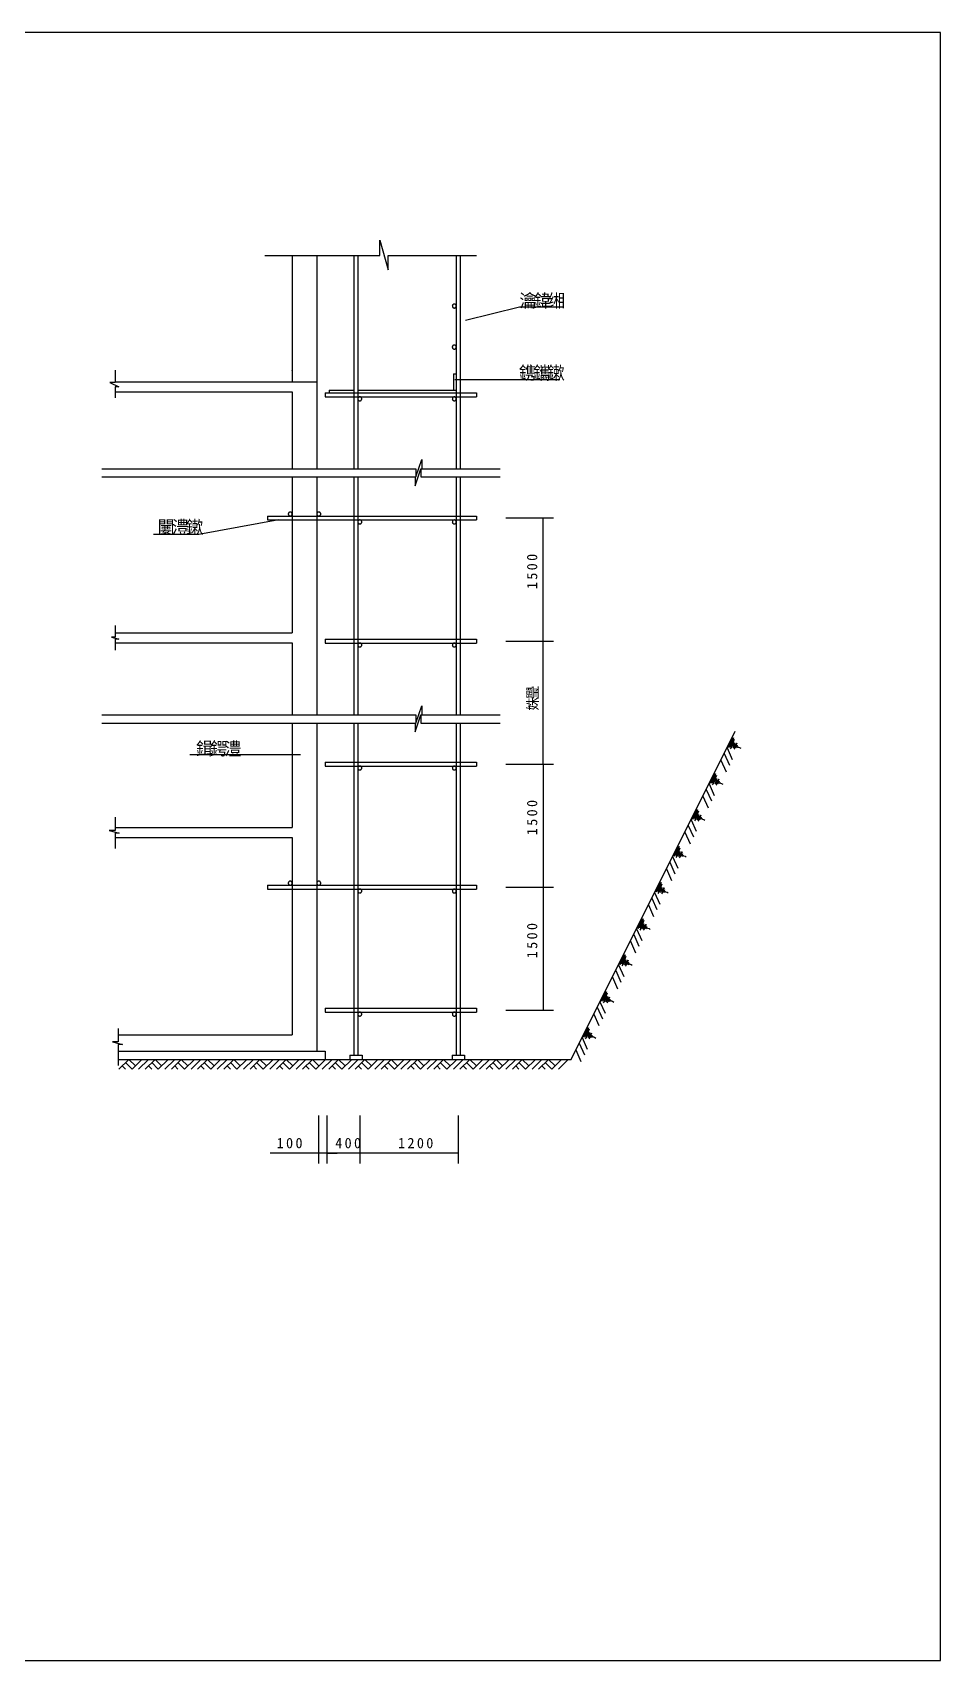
# Model space of a CAD drawing. Header units: metres. Extents: x 0 to 420, y 0 to 297.
# Drawn here: x 254.4 to 420, y 0 to 297 of the extents above; entities that cross this region are included whole.
import ezdxf

# ---------------------------------------------------------------- set-up
doc = ezdxf.new("R2010")
doc.units = ezdxf.units.M
doc.layers.add(' ', color=7, linetype='Continuous')

msp = doc.modelspace()

# ---------------------------------------------------------------- linework, layer by layer
at = {"layer": ' '}
for p, q in [((317.75, 256.29), (317.75, 259.06)), ((317.75, 259.06), (319.25, 253.66)), ((296.76, 256.29), (317.75, 256.29)), ((301.74, 256.29), (301.74, 233.26)), ((306.23, 256.29), (306.23, 233.26)), ((313, 256.29), (313, 217.39)), ((313.72, 256.29), (313.72, 217.39)), ((319.25, 253.66), (319.25, 256.29)), ((319.25, 256.29), (335.38, 256.29)), ((319.25, 256.29), (319.25, 256.29)), ((331.67, 256.29), (331.67, 217.39)), ((332.39, 256.29), (332.39, 217.39)), ((333.35, 244.49), (343.23, 246.9)), ((343.23, 246.9), (351.05, 246.9)), ((269.42, 235.39), (269.42, 233.1)), ((331.15, 234.73), (331.15, 231.74)), ((331.15, 234.73), (331.67, 234.73)), ((331.67, 234.73), (331.67, 231.74)), ((269.42, 233.1), (268.46, 233.1)), ((268.46, 233.1), (270.12, 232.34)), ((269.42, 233.25), (306.23, 233.25)), ((270.12, 232.34), (269.42, 232.34)), ((269.42, 232.34), (269.42, 230.33)), ((306.23, 233.25), (306.23, 217.39)), ((308.51, 231.74), (313, 231.74)), ((308.51, 231.74), (308.51, 231.21)), ((313.72, 231.74), (331.67, 231.74)), ((331.41, 233.66), (350.55, 233.66)), ((331.67, 231.74), (331.67, 231.21)), ((269.42, 231.45), (301.74, 231.45)), ((301.74, 231.45), (301.74, 217.39)), ((307.73, 231.21), (335.38, 231.21)), ((307.73, 231.21), (307.73, 230.5)), ((307.73, 230.5), (335.38, 230.5)), ((308.51, 231.21), (313, 231.21)), ((313.72, 231.21), (331.67, 231.21)), ((335.38, 231.21), (335.38, 230.5)), ((267.04, 217.39), (324.32, 217.39)), ((324.19, 214.28), (325.21, 217.39)), ((324.32, 215.89), (325.38, 219.06)), ((324.32, 217.39), (324.32, 215.89)), ((325.21, 217.39), (325.21, 215.89)), ((325.21, 217.39), (339.65, 217.39)), ((325.21, 217.39), (325.81, 217.39)), ((325.38, 219.06), (325.38, 217.39)), ((267.04, 215.89), (324.32, 215.89)), ((301.74, 215.89), (301.74, 187.46)), ((306.23, 215.89), (306.23, 172.5)), ((313, 215.89), (313, 172.5)), ((313.72, 215.89), (313.72, 172.5)), ((324.19, 215.89), (324.19, 214.28)), ((325.21, 215.89), (339.65, 215.89)), ((325.21, 215.89), (325.81, 215.89)), ((331.67, 215.89), (331.67, 172.5)), ((332.39, 215.89), (332.39, 172.5)), ((299.32, 208.05), (284.72, 205.37)), ((297.26, 208.77), (316.71, 208.77)), ((297.26, 208.77), (297.26, 208.05)), ((297.26, 208.05), (316.71, 208.05)), ((307.73, 208.77), (335.38, 208.77)), ((307.73, 208.05), (335.38, 208.05)), ((335.38, 208.77), (335.38, 208.05)), ((340.71, 208.41), (349.43, 208.41)), ((347.54, 185.96), (347.54, 208.41)), ((284.72, 205.37), (276.42, 205.37)), ((269.42, 188.81), (269.42, 186.69)), ((269.42, 187.46), (301.74, 187.46)), ((269.42, 186.69), (268.76, 186.69)), ((268.76, 186.69), (270.1, 186.3)), ((270.1, 186.3), (269.42, 186.3)), ((269.42, 186.3), (269.42, 184.27)), ((269.42, 185.66), (301.74, 185.66)), ((269.42, 185.66), (301.74, 185.66)), ((269.42, 185.66), (301.74, 185.66)), ((301.74, 185.66), (301.74, 172.5)), ((307.73, 186.32), (335.38, 186.32)), ((307.73, 186.32), (307.73, 185.6)), ((307.73, 185.6), (335.38, 185.6)), ((335.38, 186.32), (335.38, 185.6)), ((340.71, 185.96), (349.43, 185.96)), ((340.71, 185.96), (349.43, 185.96)), ((347.54, 163.52), (347.54, 185.96)), ((267.04, 172.5), (324.32, 172.5)), ((324.19, 169.38), (325.21, 172.5)), ((324.32, 171), (325.38, 174.16)), ((324.32, 172.5), (324.32, 171)), ((325.21, 172.5), (339.65, 172.5)), ((325.21, 172.5), (325.21, 171)), ((325.21, 172.5), (325.81, 172.5)), ((325.38, 174.16), (325.38, 172.5)), ((267.04, 171), (324.32, 171)), ((301.74, 171), (301.74, 151.94)), ((301.74, 171), (301.74, 151.94)), ((306.23, 171), (306.23, 111.14)), ((313, 171), (313, 110.39)), ((313.72, 171), (313.72, 110.39)), ((324.19, 171), (324.19, 169.38)), ((325.21, 171), (339.65, 171)), ((325.21, 171), (325.81, 171)), ((331.67, 171), (331.67, 110.39)), ((332.39, 171), (332.39, 110.39)), ((303.24, 165.18), (283.04, 165.18)), ((307.73, 163.88), (335.38, 163.88)), ((307.73, 163.88), (307.73, 163.16)), ((335.38, 163.88), (335.38, 163.16)), ((340.71, 163.52), (349.43, 163.52)), ((340.71, 163.52), (349.43, 163.52)), ((347.54, 163.52), (347.54, 141.07)), ((307.73, 163.16), (335.38, 163.16)), ((269.42, 153.84), (269.42, 151.4)), ((269.42, 151.94), (301.74, 151.94)), ((269.42, 151.4), (268.38, 151.4)), ((268.38, 151.4), (270.2, 150.92)), ((270.2, 150.92), (269.42, 150.92)), ((269.42, 150.92), (269.42, 148.12)), ((269.42, 150.15), (301.74, 150.15)), ((301.74, 150.15), (301.74, 139.58)), ((301.74, 150.15), (301.74, 139.57)), ((297.26, 141.43), (335.38, 141.43)), ((297.26, 141.43), (297.26, 140.71)), ((297.26, 140.71), (335.38, 140.71)), ((298.75, 141.43), (316.71, 141.43)), ((301.74, 140.71), (301.74, 118.27)), ((307.73, 140.71), (335.38, 140.71)), ((335.38, 141.43), (335.38, 140.71)), ((340.71, 141.07), (349.43, 141.07)), ((340.71, 141.07), (349.43, 141.07)), ((347.54, 141.07), (347.54, 118.63)), ((301.74, 137.77), (301.74, 114.14)), ((307.73, 118.98), (335.38, 118.98)), ((307.73, 118.98), (307.73, 118.27)), ((335.38, 118.98), (335.38, 118.27)), ((307.73, 118.27), (335.38, 118.27)), ((340.71, 118.63), (349.43, 118.63)), ((270, 115.27), (270, 112.83)), ((270, 114.14), (301.74, 114.14)), ((270, 112.83), (268.96, 112.83)), ((268.96, 112.83), (270.79, 112.35)), ((270, 112.35), (270, 108.51)), ((270.79, 112.35), (270, 112.35)), ((270, 111.14), (307.73, 111.14)), ((307.73, 111.14), (307.73, 109.65)), ((312.23, 110.39), (314.48, 110.39)), ((312.23, 110.39), (312.23, 109.65)), ((314.48, 110.39), (314.48, 109.65)), ((330.91, 110.39), (330.91, 109.65)), ((330.91, 110.39), (333.15, 110.39)), ((333.15, 110.39), (333.15, 109.65)), ((270, 109.65), (307.73, 109.65)), ((306.56, 99.38), (306.56, 90.66)), ((308.06, 99.38), (308.06, 90.66)), ((308.06, 99.38), (308.06, 90.66)), ((314.05, 99.38), (314.05, 90.66)), ((314.05, 99.38), (314.05, 90.66)), ((332, 99.38), (332, 90.66)), ((306.56, 92.55), (297.7, 92.55)), ((308.06, 92.55), (306.56, 92.55)), ((314.05, 92.55), (308.06, 92.55)), ((308.06, 92.55), (309.94, 92.55)), ((332, 92.55), (314.05, 92.55))]:
    msp.add_line(p, q, dxfattribs=at)
for points in [[(331.67, 247.07), (331.67, 247.1), (331.67, 247.14), (331.66, 247.17), (331.65, 247.21), (331.63, 247.24), (331.61, 247.27), (331.59, 247.3), (331.57, 247.32), (331.54, 247.35), (331.51, 247.37), (331.48, 247.39), (331.45, 247.4), (331.42, 247.41), (331.38, 247.42), (331.35, 247.43), (331.31, 247.43), (331.28, 247.43), (331.24, 247.42), (331.21, 247.41), (331.18, 247.4), (331.14, 247.39), (331.11, 247.37), (331.09, 247.35), (331.06, 247.32), (331.04, 247.3), (331.01, 247.27), (331, 247.24), (330.98, 247.21), (330.97, 247.17), (330.96, 247.14), (330.96, 247.1), (330.95, 247.07), (330.96, 247.03), (330.96, 247), (330.97, 246.96), (330.98, 246.93), (331, 246.9), (331.01, 246.87), (331.04, 246.84), (331.06, 246.81), (331.09, 246.79), (331.11, 246.77), (331.14, 246.75), (331.18, 246.74), (331.21, 246.73), (331.24, 246.72), (331.28, 246.71), (331.31, 246.71), (331.35, 246.71), (331.38, 246.72), (331.42, 246.73), (331.45, 246.74), (331.48, 246.75), (331.51, 246.77), (331.54, 246.79), (331.57, 246.81), (331.59, 246.84), (331.61, 246.87), (331.63, 246.9), (331.65, 246.93), (331.66, 246.96), (331.67, 247), (331.67, 247.03), (331.67, 247.07)], [(331.68, 239.59), (331.68, 239.62), (331.67, 239.66), (331.66, 239.69), (331.65, 239.73), (331.64, 239.76), (331.62, 239.79), (331.6, 239.82), (331.57, 239.85), (331.55, 239.87), (331.52, 239.89), (331.49, 239.91), (331.45, 239.93), (331.42, 239.94), (331.39, 239.95), (331.35, 239.95), (331.31, 239.95), (331.28, 239.95), (331.24, 239.95), (331.21, 239.94), (331.17, 239.93), (331.14, 239.91), (331.11, 239.89), (331.08, 239.87), (331.05, 239.85), (331.03, 239.82), (331.01, 239.79), (330.99, 239.76), (330.97, 239.73), (330.96, 239.69), (330.95, 239.66), (330.95, 239.62), (330.95, 239.59), (330.95, 239.55), (330.95, 239.52), (330.96, 239.48), (330.97, 239.45), (330.99, 239.41), (331.01, 239.38), (331.03, 239.35), (331.05, 239.33), (331.08, 239.3), (331.11, 239.28), (331.14, 239.26), (331.17, 239.25), (331.21, 239.24), (331.24, 239.23), (331.28, 239.22), (331.31, 239.22), (331.35, 239.22), (331.39, 239.23), (331.42, 239.24), (331.45, 239.25), (331.49, 239.26), (331.52, 239.28), (331.55, 239.3), (331.57, 239.33), (331.6, 239.35), (331.62, 239.38), (331.64, 239.41), (331.65, 239.45), (331.66, 239.48), (331.67, 239.52), (331.68, 239.55), (331.68, 239.59)], [(314.43, 230.14), (314.43, 230.17), (314.43, 230.21), (314.42, 230.24), (314.41, 230.27), (314.39, 230.31), (314.37, 230.34), (314.35, 230.36), (314.33, 230.39), (314.3, 230.41), (314.27, 230.44), (314.24, 230.45), (314.21, 230.47), (314.18, 230.48), (314.15, 230.49), (314.11, 230.49), (314.08, 230.5), (314.04, 230.49), (314, 230.49), (313.97, 230.48), (313.94, 230.47), (313.91, 230.45), (313.88, 230.44), (313.85, 230.41), (313.82, 230.39), (313.8, 230.36), (313.78, 230.34), (313.76, 230.31), (313.74, 230.27), (313.73, 230.24), (313.72, 230.21), (313.72, 230.17), (313.72, 230.14), (313.72, 230.1), (313.72, 230.07), (313.73, 230.03), (313.74, 230), (313.76, 229.97), (313.78, 229.94), (313.8, 229.91), (313.82, 229.88), (313.85, 229.86), (313.88, 229.84), (313.91, 229.82), (313.94, 229.81), (313.97, 229.79), (314, 229.78), (314.04, 229.78), (314.08, 229.78), (314.11, 229.78), (314.15, 229.78), (314.18, 229.79), (314.21, 229.81), (314.24, 229.82), (314.27, 229.84), (314.3, 229.86), (314.33, 229.88), (314.35, 229.91), (314.37, 229.94), (314.39, 229.97), (314.41, 230), (314.42, 230.03), (314.43, 230.07), (314.43, 230.1), (314.43, 230.14)], [(331.67, 230.14), (331.67, 230.17), (331.67, 230.21), (331.66, 230.24), (331.65, 230.27), (331.63, 230.31), (331.61, 230.34), (331.59, 230.36), (331.57, 230.39), (331.54, 230.41), (331.51, 230.44), (331.48, 230.45), (331.45, 230.47), (331.42, 230.48), (331.38, 230.49), (331.35, 230.49), (331.31, 230.5), (331.28, 230.49), (331.24, 230.49), (331.21, 230.48), (331.18, 230.47), (331.14, 230.45), (331.11, 230.44), (331.09, 230.41), (331.06, 230.39), (331.04, 230.36), (331.01, 230.34), (331, 230.31), (330.98, 230.27), (330.97, 230.24), (330.96, 230.21), (330.96, 230.17), (330.95, 230.14), (330.96, 230.1), (330.96, 230.07), (330.97, 230.03), (330.98, 230), (331, 229.97), (331.01, 229.94), (331.04, 229.91), (331.06, 229.88), (331.09, 229.86), (331.11, 229.84), (331.14, 229.82), (331.18, 229.81), (331.21, 229.79), (331.24, 229.78), (331.28, 229.78), (331.31, 229.78), (331.35, 229.78), (331.38, 229.78), (331.42, 229.79), (331.45, 229.81), (331.48, 229.82), (331.51, 229.84), (331.54, 229.86), (331.57, 229.88), (331.59, 229.91), (331.61, 229.94), (331.63, 229.97), (331.65, 230), (331.66, 230.03), (331.67, 230.07), (331.67, 230.1), (331.67, 230.14)], [(301.74, 209.13), (301.74, 209.16), (301.74, 209.2), (301.73, 209.23), (301.72, 209.26), (301.7, 209.3), (301.68, 209.33), (301.66, 209.36), (301.64, 209.38), (301.61, 209.41), (301.59, 209.43), (301.55, 209.44), (301.52, 209.46), (301.49, 209.47), (301.46, 209.48), (301.42, 209.48), (301.39, 209.49), (301.35, 209.48), (301.32, 209.48), (301.28, 209.47), (301.25, 209.46), (301.22, 209.44), (301.19, 209.43), (301.16, 209.41), (301.13, 209.38), (301.11, 209.36), (301.09, 209.33), (301.07, 209.3), (301.05, 209.26), (301.04, 209.23), (301.03, 209.2), (301.03, 209.16), (301.03, 209.13), (301.03, 209.09), (301.03, 209.06), (301.04, 209.02), (301.05, 208.99), (301.07, 208.96), (301.09, 208.93), (301.11, 208.9), (301.13, 208.87), (301.16, 208.85), (301.19, 208.83), (301.22, 208.81), (301.25, 208.8), (301.28, 208.78), (301.32, 208.78), (301.35, 208.77), (301.39, 208.77), (301.42, 208.77), (301.46, 208.78), (301.49, 208.78), (301.52, 208.8), (301.55, 208.81), (301.59, 208.83), (301.61, 208.85), (301.64, 208.87), (301.66, 208.9), (301.68, 208.93), (301.7, 208.96), (301.72, 208.99), (301.73, 209.02), (301.74, 209.06), (301.74, 209.09), (301.74, 209.13)], [(306.95, 209.13), (306.95, 209.16), (306.95, 209.2), (306.94, 209.23), (306.92, 209.26), (306.91, 209.3), (306.89, 209.33), (306.87, 209.36), (306.85, 209.38), (306.82, 209.41), (306.79, 209.43), (306.76, 209.44), (306.73, 209.46), (306.7, 209.47), (306.66, 209.48), (306.63, 209.48), (306.59, 209.49), (306.56, 209.48), (306.52, 209.48), (306.49, 209.47), (306.46, 209.46), (306.42, 209.44), (306.39, 209.43), (306.37, 209.41), (306.34, 209.38), (306.32, 209.36), (306.29, 209.33), (306.28, 209.3), (306.26, 209.26), (306.25, 209.23), (306.24, 209.2), (306.24, 209.16), (306.23, 209.13), (306.24, 209.09), (306.24, 209.06), (306.25, 209.02), (306.26, 208.99), (306.28, 208.96), (306.29, 208.93), (306.32, 208.9), (306.34, 208.87), (306.37, 208.85), (306.39, 208.83), (306.42, 208.81), (306.46, 208.8), (306.49, 208.78), (306.52, 208.78), (306.56, 208.77), (306.59, 208.77), (306.63, 208.77), (306.66, 208.78), (306.7, 208.78), (306.73, 208.8), (306.76, 208.81), (306.79, 208.83), (306.82, 208.85), (306.85, 208.87), (306.87, 208.9), (306.89, 208.93), (306.91, 208.96), (306.92, 208.99), (306.94, 209.02), (306.95, 209.06), (306.95, 209.09), (306.95, 209.13)], [(314.43, 207.69), (314.43, 207.73), (314.43, 207.76), (314.42, 207.8), (314.41, 207.83), (314.39, 207.86), (314.37, 207.89), (314.35, 207.92), (314.33, 207.94), (314.3, 207.97), (314.27, 207.99), (314.24, 208.01), (314.21, 208.02), (314.18, 208.03), (314.15, 208.04), (314.11, 208.05), (314.08, 208.05), (314.04, 208.05), (314, 208.04), (313.97, 208.03), (313.94, 208.02), (313.91, 208.01), (313.88, 207.99), (313.85, 207.97), (313.82, 207.94), (313.8, 207.92), (313.78, 207.89), (313.76, 207.86), (313.74, 207.83), (313.73, 207.8), (313.72, 207.76), (313.72, 207.73), (313.72, 207.69), (313.72, 207.66), (313.72, 207.62), (313.73, 207.59), (313.74, 207.55), (313.76, 207.52), (313.78, 207.49), (313.8, 207.46), (313.82, 207.44), (313.85, 207.41), (313.88, 207.39), (313.91, 207.37), (313.94, 207.36), (313.97, 207.35), (314, 207.34), (314.04, 207.33), (314.08, 207.33), (314.11, 207.33), (314.15, 207.34), (314.18, 207.35), (314.21, 207.36), (314.24, 207.37), (314.27, 207.39), (314.3, 207.41), (314.33, 207.44), (314.35, 207.46), (314.37, 207.49), (314.39, 207.52), (314.41, 207.55), (314.42, 207.59), (314.43, 207.62), (314.43, 207.66), (314.43, 207.69)], [(331.67, 207.69), (331.67, 207.73), (331.67, 207.76), (331.66, 207.8), (331.65, 207.83), (331.63, 207.86), (331.61, 207.89), (331.59, 207.92), (331.57, 207.94), (331.54, 207.97), (331.51, 207.99), (331.48, 208.01), (331.45, 208.02), (331.42, 208.03), (331.38, 208.04), (331.35, 208.05), (331.31, 208.05), (331.28, 208.05), (331.24, 208.04), (331.21, 208.03), (331.18, 208.02), (331.14, 208.01), (331.11, 207.99), (331.09, 207.97), (331.06, 207.94), (331.04, 207.92), (331.01, 207.89), (331, 207.86), (330.98, 207.83), (330.97, 207.8), (330.96, 207.76), (330.96, 207.73), (330.95, 207.69), (330.96, 207.66), (330.96, 207.62), (330.97, 207.59), (330.98, 207.55), (331, 207.52), (331.01, 207.49), (331.04, 207.46), (331.06, 207.44), (331.09, 207.41), (331.11, 207.39), (331.14, 207.37), (331.18, 207.36), (331.21, 207.35), (331.24, 207.34), (331.28, 207.33), (331.31, 207.33), (331.35, 207.33), (331.38, 207.34), (331.42, 207.35), (331.45, 207.36), (331.48, 207.37), (331.51, 207.39), (331.54, 207.41), (331.57, 207.44), (331.59, 207.46), (331.61, 207.49), (331.63, 207.52), (331.65, 207.55), (331.66, 207.59), (331.67, 207.62), (331.67, 207.66), (331.67, 207.69)], [(314.43, 185.24), (314.43, 185.28), (314.43, 185.31), (314.42, 185.35), (314.41, 185.38), (314.39, 185.41), (314.37, 185.44), (314.35, 185.47), (314.33, 185.5), (314.3, 185.52), (314.27, 185.54), (314.24, 185.56), (314.21, 185.58), (314.18, 185.59), (314.15, 185.6), (314.11, 185.6), (314.08, 185.6), (314.04, 185.6), (314, 185.6), (313.97, 185.59), (313.94, 185.58), (313.91, 185.56), (313.88, 185.54), (313.85, 185.52), (313.82, 185.5), (313.8, 185.47), (313.78, 185.44), (313.76, 185.41), (313.74, 185.38), (313.73, 185.35), (313.72, 185.31), (313.72, 185.28), (313.72, 185.24), (313.72, 185.21), (313.72, 185.17), (313.73, 185.14), (313.74, 185.11), (313.76, 185.08), (313.78, 185.05), (313.8, 185.02), (313.82, 184.99), (313.85, 184.97), (313.88, 184.95), (313.91, 184.93), (313.94, 184.91), (313.97, 184.9), (314, 184.89), (314.04, 184.89), (314.08, 184.89), (314.11, 184.89), (314.15, 184.89), (314.18, 184.9), (314.21, 184.91), (314.24, 184.93), (314.27, 184.95), (314.3, 184.97), (314.33, 184.99), (314.35, 185.02), (314.37, 185.05), (314.39, 185.08), (314.41, 185.11), (314.42, 185.14), (314.43, 185.17), (314.43, 185.21), (314.43, 185.24)], [(331.67, 185.24), (331.67, 185.28), (331.67, 185.31), (331.66, 185.35), (331.65, 185.38), (331.63, 185.41), (331.61, 185.44), (331.59, 185.47), (331.57, 185.5), (331.54, 185.52), (331.51, 185.54), (331.48, 185.56), (331.45, 185.58), (331.42, 185.59), (331.38, 185.6), (331.35, 185.6), (331.31, 185.6), (331.28, 185.6), (331.24, 185.6), (331.21, 185.59), (331.18, 185.58), (331.14, 185.56), (331.11, 185.54), (331.09, 185.52), (331.06, 185.5), (331.04, 185.47), (331.01, 185.44), (331, 185.41), (330.98, 185.38), (330.97, 185.35), (330.96, 185.31), (330.96, 185.28), (330.95, 185.24), (330.96, 185.21), (330.96, 185.17), (330.97, 185.14), (330.98, 185.11), (331, 185.08), (331.01, 185.05), (331.04, 185.02), (331.06, 184.99), (331.09, 184.97), (331.11, 184.95), (331.14, 184.93), (331.18, 184.91), (331.21, 184.9), (331.24, 184.89), (331.28, 184.89), (331.31, 184.89), (331.35, 184.89), (331.38, 184.89), (331.42, 184.9), (331.45, 184.91), (331.48, 184.93), (331.51, 184.95), (331.54, 184.97), (331.57, 184.99), (331.59, 185.02), (331.61, 185.05), (331.63, 185.08), (331.65, 185.11), (331.66, 185.14), (331.67, 185.17), (331.67, 185.21), (331.67, 185.24)], [(314.43, 162.8), (314.43, 162.83), (314.43, 162.87), (314.42, 162.9), (314.41, 162.94), (314.39, 162.97), (314.37, 163), (314.35, 163.03), (314.33, 163.05), (314.3, 163.08), (314.27, 163.1), (314.24, 163.12), (314.21, 163.13), (314.18, 163.14), (314.15, 163.15), (314.11, 163.16), (314.08, 163.16), (314.04, 163.16), (314, 163.15), (313.97, 163.14), (313.94, 163.13), (313.91, 163.12), (313.88, 163.1), (313.85, 163.08), (313.82, 163.05), (313.8, 163.03), (313.78, 163), (313.76, 162.97), (313.74, 162.94), (313.73, 162.9), (313.72, 162.87), (313.72, 162.83), (313.72, 162.8), (313.72, 162.76), (313.72, 162.73), (313.73, 162.69), (313.74, 162.66), (313.76, 162.63), (313.78, 162.6), (313.8, 162.57), (313.82, 162.54), (313.85, 162.52), (313.88, 162.5), (313.91, 162.48), (313.94, 162.47), (313.97, 162.46), (314, 162.45), (314.04, 162.44), (314.08, 162.44), (314.11, 162.44), (314.15, 162.45), (314.18, 162.46), (314.21, 162.47), (314.24, 162.48), (314.27, 162.5), (314.3, 162.52), (314.33, 162.54), (314.35, 162.57), (314.37, 162.6), (314.39, 162.63), (314.41, 162.66), (314.42, 162.69), (314.43, 162.73), (314.43, 162.76), (314.43, 162.8)], [(331.67, 162.8), (331.67, 162.83), (331.67, 162.87), (331.66, 162.9), (331.65, 162.94), (331.63, 162.97), (331.61, 163), (331.59, 163.03), (331.57, 163.05), (331.54, 163.08), (331.51, 163.1), (331.48, 163.12), (331.45, 163.13), (331.42, 163.14), (331.38, 163.15), (331.35, 163.16), (331.31, 163.16), (331.28, 163.16), (331.24, 163.15), (331.21, 163.14), (331.18, 163.13), (331.14, 163.12), (331.11, 163.1), (331.09, 163.08), (331.06, 163.05), (331.04, 163.03), (331.01, 163), (331, 162.97), (330.98, 162.94), (330.97, 162.9), (330.96, 162.87), (330.96, 162.83), (330.95, 162.8), (330.96, 162.76), (330.96, 162.73), (330.97, 162.69), (330.98, 162.66), (331, 162.63), (331.01, 162.6), (331.04, 162.57), (331.06, 162.54), (331.09, 162.52), (331.11, 162.5), (331.14, 162.48), (331.18, 162.47), (331.21, 162.46), (331.24, 162.45), (331.28, 162.44), (331.31, 162.44), (331.35, 162.44), (331.38, 162.45), (331.42, 162.46), (331.45, 162.47), (331.48, 162.48), (331.51, 162.5), (331.54, 162.52), (331.57, 162.54), (331.59, 162.57), (331.61, 162.6), (331.63, 162.63), (331.65, 162.66), (331.66, 162.69), (331.67, 162.73), (331.67, 162.76), (331.67, 162.8)], [(301.74, 141.79), (301.74, 141.83), (301.74, 141.86), (301.73, 141.9), (301.72, 141.93), (301.7, 141.96), (301.68, 141.99), (301.66, 142.02), (301.64, 142.05), (301.61, 142.07), (301.59, 142.09), (301.55, 142.11), (301.52, 142.13), (301.49, 142.14), (301.46, 142.15), (301.42, 142.15), (301.39, 142.15), (301.35, 142.15), (301.32, 142.15), (301.28, 142.14), (301.25, 142.13), (301.22, 142.11), (301.19, 142.09), (301.16, 142.07), (301.13, 142.05), (301.11, 142.02), (301.09, 141.99), (301.07, 141.96), (301.05, 141.93), (301.04, 141.9), (301.03, 141.86), (301.03, 141.83), (301.03, 141.79), (301.03, 141.76), (301.03, 141.72), (301.04, 141.69), (301.05, 141.66), (301.07, 141.62), (301.09, 141.59), (301.11, 141.57), (301.13, 141.54), (301.16, 141.52), (301.19, 141.5), (301.22, 141.48), (301.25, 141.46), (301.28, 141.45), (301.32, 141.44), (301.35, 141.44), (301.39, 141.43), (301.42, 141.44), (301.46, 141.44), (301.49, 141.45), (301.52, 141.46), (301.55, 141.48), (301.59, 141.5), (301.61, 141.52), (301.64, 141.54), (301.66, 141.57), (301.68, 141.59), (301.7, 141.62), (301.72, 141.66), (301.73, 141.69), (301.74, 141.72), (301.74, 141.76), (301.74, 141.79)], [(306.95, 141.79), (306.95, 141.83), (306.95, 141.86), (306.94, 141.9), (306.92, 141.93), (306.91, 141.96), (306.89, 141.99), (306.87, 142.02), (306.85, 142.05), (306.82, 142.07), (306.79, 142.09), (306.76, 142.11), (306.73, 142.13), (306.7, 142.14), (306.66, 142.15), (306.63, 142.15), (306.59, 142.15), (306.56, 142.15), (306.52, 142.15), (306.49, 142.14), (306.46, 142.13), (306.42, 142.11), (306.39, 142.09), (306.37, 142.07), (306.34, 142.05), (306.32, 142.02), (306.29, 141.99), (306.28, 141.96), (306.26, 141.93), (306.25, 141.9), (306.24, 141.86), (306.24, 141.83), (306.23, 141.79), (306.24, 141.76), (306.24, 141.72), (306.25, 141.69), (306.26, 141.66), (306.28, 141.62), (306.29, 141.59), (306.32, 141.57), (306.34, 141.54), (306.37, 141.52), (306.39, 141.5), (306.42, 141.48), (306.46, 141.46), (306.49, 141.45), (306.52, 141.44), (306.56, 141.44), (306.59, 141.43), (306.63, 141.44), (306.66, 141.44), (306.7, 141.45), (306.73, 141.46), (306.76, 141.48), (306.79, 141.5), (306.82, 141.52), (306.85, 141.54), (306.87, 141.57), (306.89, 141.59), (306.91, 141.62), (306.92, 141.66), (306.94, 141.69), (306.95, 141.72), (306.95, 141.76), (306.95, 141.79)], [(314.43, 140.35), (314.43, 140.39), (314.43, 140.42), (314.42, 140.46), (314.41, 140.49), (314.39, 140.52), (314.37, 140.55), (314.35, 140.58), (314.33, 140.61), (314.3, 140.63), (314.27, 140.65), (314.24, 140.67), (314.21, 140.68), (314.18, 140.7), (314.15, 140.71), (314.11, 140.71), (314.08, 140.71), (314.04, 140.71), (314, 140.71), (313.97, 140.7), (313.94, 140.68), (313.91, 140.67), (313.88, 140.65), (313.85, 140.63), (313.82, 140.61), (313.8, 140.58), (313.78, 140.55), (313.76, 140.52), (313.74, 140.49), (313.73, 140.46), (313.72, 140.42), (313.72, 140.39), (313.72, 140.35), (313.72, 140.32), (313.72, 140.28), (313.73, 140.25), (313.74, 140.22), (313.76, 140.18), (313.78, 140.15), (313.8, 140.13), (313.82, 140.1), (313.85, 140.08), (313.88, 140.05), (313.91, 140.04), (313.94, 140.02), (313.97, 140.01), (314, 140), (314.04, 140), (314.08, 139.99), (314.11, 140), (314.15, 140), (314.18, 140.01), (314.21, 140.02), (314.24, 140.04), (314.27, 140.05), (314.3, 140.08), (314.33, 140.1), (314.35, 140.13), (314.37, 140.15), (314.39, 140.18), (314.41, 140.22), (314.42, 140.25), (314.43, 140.28), (314.43, 140.32), (314.43, 140.35)], [(331.67, 140.35), (331.67, 140.39), (331.67, 140.42), (331.66, 140.46), (331.65, 140.49), (331.63, 140.52), (331.61, 140.55), (331.59, 140.58), (331.57, 140.61), (331.54, 140.63), (331.51, 140.65), (331.48, 140.67), (331.45, 140.68), (331.42, 140.7), (331.38, 140.71), (331.35, 140.71), (331.31, 140.71), (331.28, 140.71), (331.24, 140.71), (331.21, 140.7), (331.18, 140.68), (331.14, 140.67), (331.11, 140.65), (331.09, 140.63), (331.06, 140.61), (331.04, 140.58), (331.01, 140.55), (331, 140.52), (330.98, 140.49), (330.97, 140.46), (330.96, 140.42), (330.96, 140.39), (330.95, 140.35), (330.96, 140.32), (330.96, 140.28), (330.97, 140.25), (330.98, 140.22), (331, 140.18), (331.01, 140.15), (331.04, 140.13), (331.06, 140.1), (331.09, 140.08), (331.11, 140.05), (331.14, 140.04), (331.18, 140.02), (331.21, 140.01), (331.24, 140), (331.28, 140), (331.31, 139.99), (331.35, 140), (331.38, 140), (331.42, 140.01), (331.45, 140.02), (331.48, 140.04), (331.51, 140.05), (331.54, 140.08), (331.57, 140.1), (331.59, 140.13), (331.61, 140.15), (331.63, 140.18), (331.65, 140.22), (331.66, 140.25), (331.67, 140.28), (331.67, 140.32), (331.67, 140.35)], [(314.43, 117.91), (314.43, 117.94), (314.43, 117.98), (314.42, 118.01), (314.41, 118.04), (314.39, 118.08), (314.37, 118.11), (314.35, 118.13), (314.33, 118.16), (314.3, 118.18), (314.27, 118.21), (314.24, 118.22), (314.21, 118.24), (314.18, 118.25), (314.15, 118.26), (314.11, 118.26), (314.08, 118.27), (314.04, 118.26), (314, 118.26), (313.97, 118.25), (313.94, 118.24), (313.91, 118.22), (313.88, 118.21), (313.85, 118.18), (313.82, 118.16), (313.8, 118.13), (313.78, 118.11), (313.76, 118.08), (313.74, 118.04), (313.73, 118.01), (313.72, 117.98), (313.72, 117.94), (313.72, 117.91), (313.72, 117.87), (313.72, 117.84), (313.73, 117.8), (313.74, 117.77), (313.76, 117.74), (313.78, 117.71), (313.8, 117.68), (313.82, 117.65), (313.85, 117.63), (313.88, 117.61), (313.91, 117.59), (313.94, 117.58), (313.97, 117.56), (314, 117.55), (314.04, 117.55), (314.08, 117.55), (314.11, 117.55), (314.15, 117.55), (314.18, 117.56), (314.21, 117.58), (314.24, 117.59), (314.27, 117.61), (314.3, 117.63), (314.33, 117.65), (314.35, 117.68), (314.37, 117.71), (314.39, 117.74), (314.41, 117.77), (314.42, 117.8), (314.43, 117.84), (314.43, 117.87), (314.43, 117.91)], [(331.67, 117.91), (331.67, 117.94), (331.67, 117.98), (331.66, 118.01), (331.65, 118.04), (331.63, 118.08), (331.61, 118.11), (331.59, 118.13), (331.57, 118.16), (331.54, 118.18), (331.51, 118.21), (331.48, 118.22), (331.45, 118.24), (331.42, 118.25), (331.38, 118.26), (331.35, 118.26), (331.31, 118.27), (331.28, 118.26), (331.24, 118.26), (331.21, 118.25), (331.18, 118.24), (331.14, 118.22), (331.11, 118.21), (331.09, 118.18), (331.06, 118.16), (331.04, 118.13), (331.01, 118.11), (331, 118.08), (330.98, 118.04), (330.97, 118.01), (330.96, 117.98), (330.96, 117.94), (330.95, 117.91), (330.96, 117.87), (330.96, 117.84), (330.97, 117.8), (330.98, 117.77), (331, 117.74), (331.01, 117.71), (331.04, 117.68), (331.06, 117.65), (331.09, 117.63), (331.11, 117.61), (331.14, 117.59), (331.18, 117.58), (331.21, 117.56), (331.24, 117.55), (331.28, 117.55), (331.31, 117.55), (331.35, 117.55), (331.38, 117.55), (331.42, 117.56), (331.45, 117.58), (331.48, 117.59), (331.51, 117.61), (331.54, 117.63), (331.57, 117.65), (331.59, 117.68), (331.61, 117.71), (331.63, 117.74), (331.65, 117.77), (331.66, 117.8), (331.67, 117.84), (331.67, 117.87), (331.67, 117.91)]]:
    msp.add_lwpolyline(points, dxfattribs=at)
for p, q in [((419.99, 296.96), (0, 296.96)), ((419.99, 0), (419.99, 296.96)), ((301.74, 235.34), (301.74, 235.35)), ((301.74, 233.55), (301.74, 233.25)), ((301.74, 233.55), (301.74, 233.25)), ((301.74, 233.55), (301.74, 233.25)), ((301.74, 233.55), (301.74, 233.54)), ((301.74, 233.54), (301.74, 233.25)), ((301.74, 233.25), (301.74, 233.26)), ((306.23, 233.25), (306.23, 233.26)), ((301.74, 231.45), (301.74, 217.39)), ((301.74, 231.45), (301.74, 217.39)), ((301.74, 231.45), (301.74, 217.39)), ((301.74, 215.89), (301.74, 187.46)), ((301.74, 215.89), (301.74, 187.47)), ((301.74, 187.46), (301.74, 187.47)), ((352.62, 109.65), (382.55, 169.5)), ((381.07, 166.47), (382.01, 164.36)), ((381.09, 166.4), (382.09, 168.33)), ((382.09, 168.33), (381.38, 166.57)), ((381.38, 166.57), (382.26, 168.29)), ((382.26, 168.29), (381.66, 166.68)), ((381.66, 166.68), (382.39, 168.01)), ((382.39, 168.01), (381.71, 166.27)), ((381.71, 166.27), (382.41, 167.41)), ((382.41, 167.41), (382.17, 166.47)), ((382.17, 166.47), (382.82, 167.31)), ((382.82, 167.31), (382.37, 166.24)), ((382.37, 166.24), (382.89, 166.95)), ((382.89, 166.95), (382.78, 166.56)), ((382.78, 166.56), (383.03, 166.73)), ((383.03, 166.73), (383.06, 166.63)), ((383.06, 166.63), (383.11, 166.6)), ((383.11, 166.6), (383.36, 166.54)), ((383.36, 166.54), (383.57, 166.39)), ((379.94, 164.22), (380.89, 162.1)), ((380.56, 165.45), (381.51, 163.34)), ((377.81, 159.84), (378.81, 161.77)), ((378.81, 161.77), (378.1, 160.01)), ((378.1, 160.01), (378.98, 161.73)), ((378.98, 161.73), (378.39, 160.12)), ((378.39, 160.12), (379.12, 161.45)), ((379.12, 161.45), (378.44, 159.72)), ((378.44, 159.72), (379.13, 160.86)), ((379.13, 160.86), (378.89, 159.91)), ((378.89, 159.91), (379.54, 160.76)), ((379.54, 160.76), (379.09, 159.69)), ((379.09, 159.69), (379.61, 160.39)), ((379.61, 160.39), (379.5, 160)), ((376.66, 157.66), (377.61, 155.55)), ((377.28, 158.9), (378.23, 156.79)), ((377.79, 159.92), (378.74, 157.81)), ((379.5, 160), (379.75, 160.17)), ((379.75, 160.17), (379.79, 160.07)), ((379.79, 160.07), (379.84, 160.05)), ((379.84, 160.05), (380.08, 159.99)), ((380.08, 159.99), (380.3, 159.84)), ((374.53, 153.29), (375.54, 155.22)), ((375.54, 155.22), (374.82, 153.46)), ((374.82, 153.46), (375.7, 155.17)), ((375.7, 155.17), (375.11, 153.56)), ((375.11, 153.56), (375.84, 154.9)), ((375.84, 154.9), (375.16, 153.16)), ((301.74, 151.94), (301.75, 151.95)), ((374, 152.34), (374.95, 150.23)), ((374.51, 153.36), (375.46, 151.25)), ((375.16, 153.16), (375.85, 154.3)), ((375.85, 154.3), (375.61, 153.36)), ((375.61, 153.36), (376.26, 154.2)), ((376.26, 154.2), (375.81, 153.13)), ((375.81, 153.13), (376.33, 153.83)), ((376.33, 153.83), (376.22, 153.45)), ((376.22, 153.45), (376.47, 153.62)), ((376.47, 153.62), (376.51, 153.51)), ((376.51, 153.51), (376.56, 153.49)), ((376.56, 153.49), (376.8, 153.43)), ((376.8, 153.43), (377.02, 153.28)), ((301.74, 150.15), (301.75, 150.14)), ((371.14, 146.57), (372.14, 148.5)), ((372.14, 148.5), (371.43, 146.74)), ((373.38, 151.1), (374.33, 148.99)), ((370.61, 145.63), (371.56, 143.51)), ((371.12, 146.65), (372.07, 144.53)), ((371.43, 146.74), (372.31, 148.46)), ((372.31, 148.46), (371.72, 146.85)), ((371.72, 146.85), (372.45, 148.18)), ((372.45, 148.18), (371.77, 146.45)), ((371.77, 146.45), (372.46, 147.59)), ((372.46, 147.59), (372.22, 146.64)), ((372.22, 146.64), (372.87, 147.49)), ((372.87, 147.49), (372.42, 146.41)), ((372.42, 146.41), (372.94, 147.12)), ((372.94, 147.12), (372.83, 146.73)), ((372.83, 146.73), (373.08, 146.9)), ((373.08, 146.9), (373.12, 146.8)), ((373.12, 146.8), (373.17, 146.77)), ((373.17, 146.77), (373.41, 146.71)), ((373.41, 146.71), (373.63, 146.56)), ((369.99, 144.39), (370.94, 142.28)), ((367.84, 140.09), (368.79, 137.98)), ((367.86, 140.02), (368.87, 141.94)), ((368.87, 141.94), (368.15, 140.18)), ((368.15, 140.18), (369.03, 141.9)), ((369.03, 141.9), (368.44, 140.29)), ((368.44, 140.29), (369.17, 141.62)), ((369.17, 141.62), (368.49, 139.89)), ((368.49, 139.89), (369.18, 141.03)), ((369.18, 141.03), (368.94, 140.08)), ((368.94, 140.08), (369.6, 140.93)), ((369.6, 140.93), (369.14, 139.86)), ((369.14, 139.86), (369.66, 140.56)), ((369.66, 140.56), (369.55, 140.17)), ((369.55, 140.17), (369.8, 140.34)), ((369.8, 140.34), (369.84, 140.24)), ((369.84, 140.24), (369.89, 140.22)), ((369.89, 140.22), (370.13, 140.16)), ((370.13, 140.16), (370.35, 140.01)), ((366.71, 137.83), (367.66, 135.72)), ((367.33, 139.07), (368.28, 136.96)), ((364.57, 133.37), (365.58, 135.3)), ((365.58, 135.3), (364.86, 133.54)), ((364.86, 133.54), (365.74, 135.26)), ((365.74, 135.26), (365.15, 133.65)), ((365.15, 133.65), (365.88, 134.98)), ((365.88, 134.98), (365.2, 133.24)), ((365.2, 133.24), (365.9, 134.38)), ((365.9, 134.38), (365.65, 133.44)), ((365.65, 133.44), (366.31, 134.28)), ((366.31, 134.28), (365.85, 133.21)), ((365.85, 133.21), (366.37, 133.91)), ((366.37, 133.91), (366.26, 133.53)), ((366.26, 133.53), (366.51, 133.7)), ((366.51, 133.7), (366.55, 133.6)), ((363.43, 131.19), (364.37, 129.07)), ((364.04, 132.42), (364.99, 130.31)), ((364.55, 133.44), (365.5, 131.33)), ((366.55, 133.6), (366.6, 133.57)), ((366.6, 133.57), (366.84, 133.51)), ((366.84, 133.51), (367.06, 133.36)), ((361.29, 126.81), (362.3, 128.74)), ((362.3, 128.74), (361.59, 126.98)), ((361.59, 126.98), (362.47, 128.7)), ((362.47, 128.7), (361.87, 127.09)), ((361.87, 127.09), (362.6, 128.42)), ((362.6, 128.42), (361.92, 126.69)), ((361.92, 126.69), (362.62, 127.83)), ((362.62, 127.83), (362.37, 126.88)), ((362.37, 126.88), (363.03, 127.73)), ((363.03, 127.73), (362.57, 126.65)), ((360.77, 125.87), (361.71, 123.76)), ((361.28, 126.89), (362.22, 124.78)), ((362.57, 126.65), (363.09, 127.36)), ((363.09, 127.36), (362.99, 126.97)), ((362.99, 126.97), (363.24, 127.14)), ((363.24, 127.14), (363.27, 127.04)), ((363.27, 127.04), (363.32, 127.02)), ((363.32, 127.02), (363.56, 126.96)), ((363.56, 126.96), (363.78, 126.81)), ((357.9, 120.1), (358.91, 122.02)), ((358.91, 122.02), (358.2, 120.26)), ((358.2, 120.26), (359.08, 121.98)), ((359.08, 121.98), (358.48, 120.37)), ((360.15, 124.63), (361.09, 122.52)), ((357.37, 119.15), (358.32, 117.04)), ((357.88, 120.17), (358.83, 118.06)), ((358.48, 120.37), (359.21, 121.71)), ((359.21, 121.71), (358.53, 119.97)), ((358.53, 119.97), (359.23, 121.11)), ((359.23, 121.11), (358.98, 120.16)), ((358.98, 120.16), (359.64, 121.01)), ((359.64, 121.01), (359.18, 119.94)), ((359.18, 119.94), (359.7, 120.64)), ((359.7, 120.64), (359.59, 120.26)), ((359.59, 120.26), (359.85, 120.42)), ((359.85, 120.42), (359.88, 120.32)), ((359.88, 120.32), (359.93, 120.3)), ((359.93, 120.3), (360.17, 120.24)), ((360.17, 120.24), (360.39, 120.09)), ((356.76, 117.91), (357.7, 115.8)), ((354.61, 113.62), (355.55, 111.5)), ((354.62, 113.54), (355.63, 115.47)), ((355.63, 115.47), (354.92, 113.71)), ((354.92, 113.71), (355.8, 115.43)), ((355.8, 115.43), (355.2, 113.82)), ((355.2, 113.82), (355.93, 115.15)), ((355.93, 115.15), (355.25, 113.42)), ((355.25, 113.42), (355.95, 114.56)), ((355.95, 114.56), (355.7, 113.61)), ((355.7, 113.61), (356.36, 114.45)), ((356.36, 114.45), (355.91, 113.38)), ((355.91, 113.38), (356.42, 114.09)), ((356.42, 114.09), (356.32, 113.7)), ((356.32, 113.7), (356.57, 113.87)), ((356.57, 113.87), (356.6, 113.77)), ((356.6, 113.77), (356.65, 113.74)), ((356.65, 113.74), (356.89, 113.68)), ((356.89, 113.68), (357.11, 113.53)), ((353.48, 111.36), (354.42, 109.25)), ((354.1, 112.6), (355.04, 110.48)), ((270, 109.65), (308.67, 109.65)), ((270.13, 107.85), (271.93, 109.65)), ((271.34, 107.85), (270.74, 108.45)), ((272.53, 107.85), (271.33, 109.05)), ((273.13, 108.45), (271.93, 109.65)), ((272.53, 107.85), (274.33, 109.65)), ((273.73, 107.85), (275.52, 109.65)), ((274.92, 107.85), (276.72, 109.65)), ((276.12, 107.85), (275.52, 108.45)), ((277.32, 107.85), (276.12, 109.05)), ((277.91, 108.45), (276.72, 109.65)), ((277.32, 107.85), (279.11, 109.65)), ((278.51, 107.85), (280.31, 109.65)), ((279.7, 107.85), (281.5, 109.65)), ((280.91, 107.85), (280.31, 108.45)), ((282.1, 107.85), (280.9, 109.05)), ((282.7, 108.45), (281.5, 109.65)), ((282.1, 107.85), (283.9, 109.65)), ((283.3, 107.85), (285.09, 109.65)), ((284.49, 107.85), (286.29, 109.65)), ((285.69, 107.85), (285.09, 108.45)), ((286.89, 107.85), (285.69, 109.05)), ((287.48, 108.45), (286.29, 109.65)), ((286.89, 107.85), (288.68, 109.65)), ((288.08, 107.85), (289.88, 109.65)), ((289.27, 107.85), (291.07, 109.65)), ((290.48, 107.85), (289.88, 108.45)), ((291.67, 107.85), (290.47, 109.05)), ((292.27, 108.45), (291.07, 109.65)), ((291.67, 107.85), (293.47, 109.65)), ((292.87, 107.85), (294.66, 109.65)), ((294.06, 107.85), (295.86, 109.65)), ((295.26, 107.85), (294.66, 108.45)), ((296.46, 107.85), (295.26, 109.05)), ((297.05, 108.45), (295.86, 109.65)), ((296.46, 107.85), (298.25, 109.65)), ((297.65, 107.85), (299.45, 109.65)), ((298.85, 107.85), (300.64, 109.65)), ((300.05, 107.85), (299.45, 108.45)), ((301.24, 107.85), (300.04, 109.05)), ((301.84, 108.45), (300.64, 109.65)), ((301.24, 107.85), (303.04, 109.65)), ((302.44, 107.85), (304.23, 109.65)), ((303.63, 107.85), (305.43, 109.65)), ((304.83, 107.85), (304.23, 108.45)), ((306.03, 107.85), (304.83, 109.05)), ((306.62, 108.45), (305.43, 109.65)), ((306.03, 107.85), (307.82, 109.65)), ((307.22, 107.85), (309.02, 109.65)), ((308.42, 107.85), (310.21, 109.65)), ((308.67, 109.65), (352.62, 109.65)), ((309.62, 107.85), (309.02, 108.45)), ((310.81, 107.85), (309.61, 109.05)), ((311.41, 108.45), (310.21, 109.65)), ((310.81, 107.85), (312.61, 109.65)), ((312.01, 107.85), (313.8, 109.65)), ((313.2, 107.85), (315, 109.65)), ((314.4, 107.85), (313.8, 108.45)), ((315.6, 107.85), (314.4, 109.05)), ((316.19, 108.45), (315, 109.65)), ((315.6, 107.85), (317.39, 109.65)), ((316.79, 107.85), (318.59, 109.65)), ((317.99, 107.85), (319.78, 109.65)), ((319.19, 107.85), (318.59, 108.45)), ((320.38, 107.85), (319.18, 109.05)), ((320.98, 108.45), (319.78, 109.65)), ((320.38, 107.85), (322.18, 109.65)), ((321.58, 107.85), (323.37, 109.65)), ((322.77, 107.85), (324.57, 109.65)), ((323.97, 107.85), (323.37, 108.45)), ((325.17, 107.85), (323.97, 109.05)), ((325.77, 108.45), (324.57, 109.65)), ((325.17, 107.85), (326.96, 109.65)), ((326.36, 107.85), (328.16, 109.65)), ((327.56, 107.85), (329.35, 109.65)), ((328.76, 107.85), (328.16, 108.45)), ((329.95, 107.85), (328.75, 109.05)), ((330.55, 108.45), (329.35, 109.65)), ((329.95, 107.85), (331.75, 109.65)), ((331.15, 107.85), (332.94, 109.65)), ((332.34, 107.85), (334.14, 109.65)), ((333.54, 107.85), (332.94, 108.45)), ((334.74, 107.85), (333.54, 109.05)), ((335.34, 108.45), (334.14, 109.65)), ((334.74, 107.85), (336.53, 109.65)), ((335.93, 107.85), (337.73, 109.65)), ((337.13, 107.85), (338.92, 109.65)), ((338.33, 107.85), (337.73, 108.45)), ((339.52, 107.85), (338.32, 109.05)), ((340.12, 108.45), (338.92, 109.65)), ((339.52, 107.85), (341.32, 109.65)), ((340.72, 107.85), (342.51, 109.65)), ((341.91, 107.85), (343.71, 109.65)), ((343.11, 107.85), (342.51, 108.45)), ((344.31, 107.85), (343.11, 109.05)), ((344.91, 108.45), (343.71, 109.65)), ((344.31, 107.85), (346.1, 109.65)), ((345.5, 107.85), (347.3, 109.65)), ((346.7, 107.85), (348.49, 109.65)), ((347.9, 107.85), (347.3, 108.45)), ((349.09, 107.85), (347.89, 109.05)), ((349.69, 108.45), (348.49, 109.65)), ((349.09, 107.85), (350.89, 109.65)), ((350.29, 107.85), (352.08, 109.65)), ((0, 0), (419.99, 0))]:
    msp.add_line(p, q)

# ---------------------------------------------------------------- texts
for s, height, p in [('瀹', 2.39, (343.2, 246.86)), ('鍏', 2.39, (345.81, 246.86)), ('缃', 2.39, (348.41, 246.86)), ('鎸', 2.39, (343.09, 233.68)), ('鑴', 2.39, (345.7, 233.68)), ('鏉', 2.39, (348.3, 233.68)), ('闄', 2.39, (277.18, 205.55)), ('澧', 2.39, (279.78, 205.55)), ('鏉', 2.39, (282.39, 205.55)), ('鍓', 2.39, (284.17, 165.13)), ('鍔', 2.39, (286.77, 165.13)), ('澧', 2.39, (289.37, 165.13)), ('1', 1.89, (298.91, 93.44)), ('0', 1.89, (300.62, 93.44)), ('0', 1.89, (302.34, 93.44)), ('4', 1.89, (309.59, 93.44)), ('0', 1.89, (311.3, 93.44)), ('0', 1.89, (313.02, 93.44)), ('1', 1.89, (321.06, 93.44)), ('2', 1.89, (322.77, 93.44)), ('0', 1.89, (324.49, 93.44)), ('0', 1.89, (326.2, 93.44))]:
    msp.add_text(s, height=height, dxfattribs=at).set_placement(p)
for s, p in [('0', (346.44, 200.58)), ('0', (346.44, 198.86)), ('5', (346.44, 197.15)), ('1', (346.44, 195.43)), ('璺', (346.53, 175.33)), ('姝', (346.53, 173.28)), ('0', (346.44, 155.69)), ('0', (346.44, 153.97)), ('5', (346.44, 152.26)), ('1', (346.44, 150.54)), ('0', (346.44, 133.24)), ('0', (346.44, 131.53)), ('5', (346.44, 129.81)), ('1', (346.44, 128.1))]:
    msp.add_text(s, height=1.89, rotation=90, dxfattribs=at).set_placement(p)

doc.saveas('drawing.dxf')
